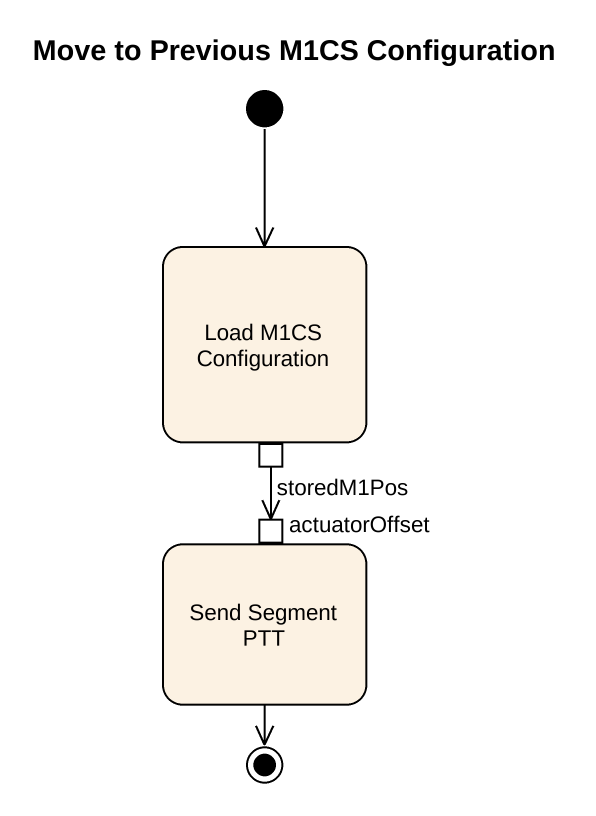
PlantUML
@startuml
title Move to Previous M1CS Configuration
hide empty description
state "Load M1CS Configuration" as Load_M1CS_Configuration {
  state storedM1Pos <<outputPin>>
}
state "Send Segment PTT" as Send_Segment_PTT {
  state actuatorOffset <<inputPin>>
}
[*] --> Load_M1CS_Configuration
storedM1Pos --> actuatorOffset
Send_Segment_PTT --> [*]
@enduml
